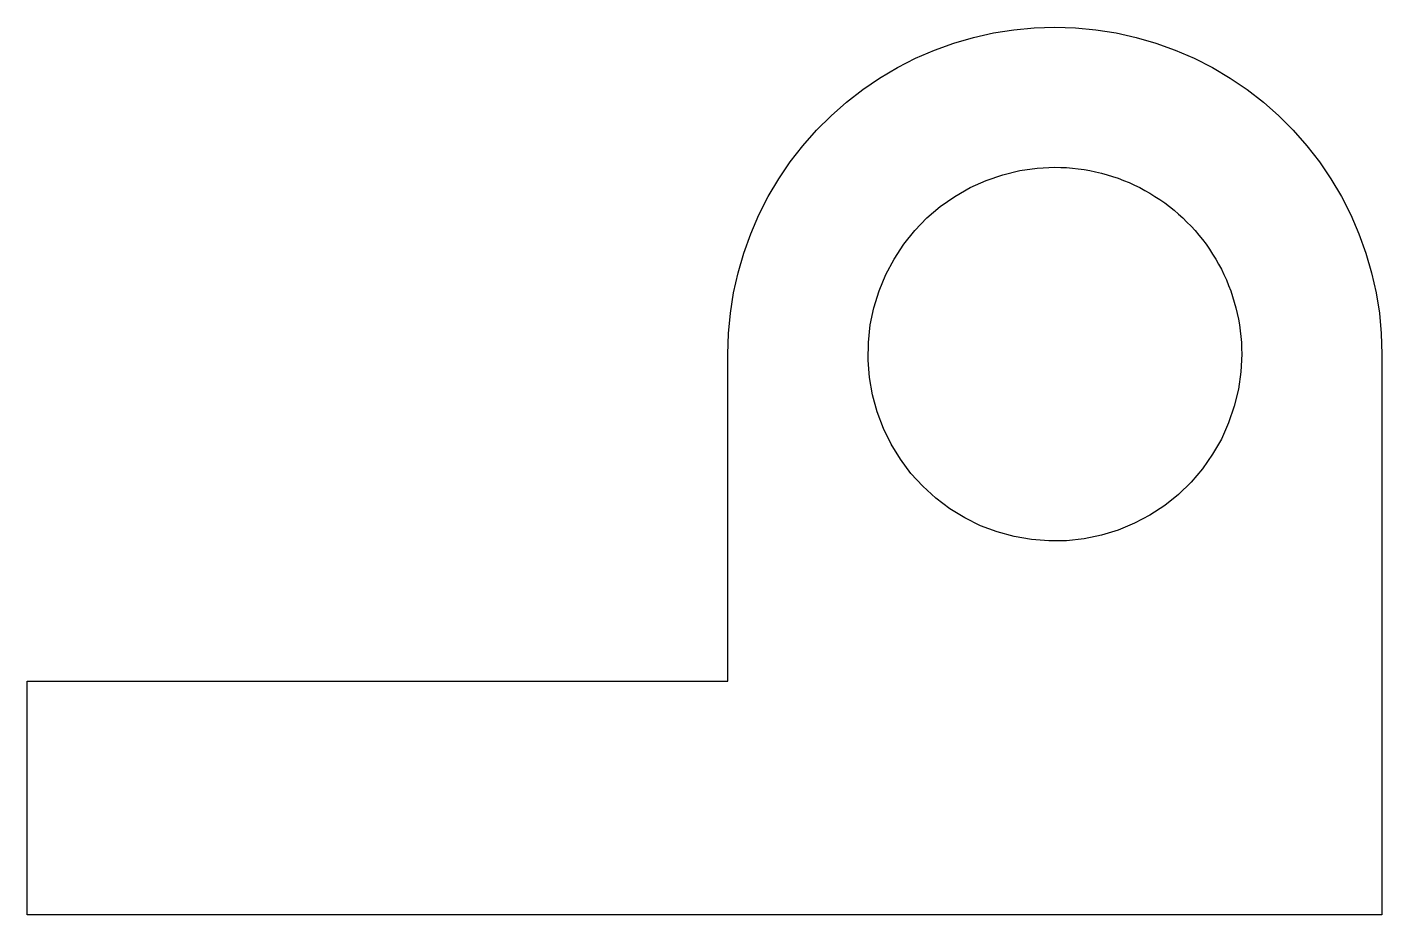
# Model space of a CAD drawing. Header units: metres. Extents: x -27 to 2, y 0 to 19.
import ezdxf

# ---------------------------------------------------------------- set-up
doc = ezdxf.new("R2010")
doc.units = ezdxf.units.M

msp = doc.modelspace()

# ---------------------------------------------------------------- linework, layer by layer
for points in [[(-12, 12), (-11.986, 12.44), (-11.945, 12.877), (-11.876, 13.312), (-11.78, 13.741), (-11.657, 14.163), (-11.508, 14.577), (-11.334, 14.98), (-11.134, 15.372), (-10.91, 15.751), (-10.663, 16.114), (-10.394, 16.462), (-10.103, 16.792), (-9.792, 17.103), (-9.462, 17.394), (-9.114, 17.663), (-8.751, 17.91), (-8.372, 18.134), (-7.98, 18.334), (-7.577, 18.508), (-7.163, 18.657), (-6.741, 18.78), (-6.312, 18.876), (-5.877, 18.945), (-5.44, 18.986), (-5, 19), (-4.56, 18.986), (-4.123, 18.945), (-3.688, 18.876), (-3.259, 18.78), (-2.837, 18.657), (-2.423, 18.508), (-2.02, 18.334), (-1.628, 18.134), (-1.249, 17.91), (-0.886, 17.663), (-0.538, 17.394), (-0.208, 17.103), (0.103, 16.792), (0.394, 16.462), (0.663, 16.114), (0.91, 15.751), (1.134, 15.372), (1.334, 14.98), (1.508, 14.577), (1.657, 14.163), (1.78, 13.741), (1.876, 13.312), (1.945, 12.877), (1.986, 12.44), (2, 12)], [(-1, 12), (-1.018, 11.624), (-1.071, 11.25), (-1.159, 10.884), (-1.281, 10.528), (-1.436, 10.184), (-1.623, 9.857), (-1.839, 9.548), (-2.084, 9.262), (-2.355, 9), (-2.649, 8.764), (-2.964, 8.557), (-3.297, 8.381), (-3.645, 8.236), (-4.005, 8.126), (-4.374, 8.049), (-4.749, 8.008), (-5.126, 8.002), (-5.501, 8.032), (-5.873, 8.096), (-6.236, 8.196), (-6.589, 8.329), (-6.927, 8.495), (-7.248, 8.692), (-7.55, 8.918), (-7.828, 9.172), (-8.082, 9.45), (-8.308, 9.752), (-8.505, 10.073), (-8.671, 10.411), (-8.804, 10.764), (-8.904, 11.127), (-8.968, 11.499), (-8.998, 11.874), (-8.992, 12.251), (-8.951, 12.626), (-8.874, 12.995), (-8.764, 13.355), (-8.619, 13.703), (-8.443, 14.036), (-8.236, 14.351), (-8, 14.645), (-7.738, 14.916), (-7.452, 15.161), (-7.143, 15.377), (-6.816, 15.564), (-6.472, 15.719), (-6.116, 15.841), (-5.75, 15.929), (-5.376, 15.982), (-5, 16)], [(-5, 16), (-4.874, 15.998), (-4.749, 15.992), (-4.624, 15.982), (-4.499, 15.968), (-4.374, 15.951), (-4.25, 15.929), (-4.127, 15.904), (-4.005, 15.874), (-3.884, 15.841), (-3.764, 15.804), (-3.645, 15.764), (-3.528, 15.719), (-3.411, 15.671), (-3.297, 15.619), (-3.184, 15.564), (-3.073, 15.505), (-2.964, 15.443), (-2.857, 15.377), (-2.752, 15.308), (-2.649, 15.236), (-2.548, 15.161), (-2.45, 15.082), (-2.355, 15), (-2.262, 14.916), (-2.172, 14.828), (-2.084, 14.738), (-2, 14.645), (-1.918, 14.55), (-1.839, 14.452), (-1.764, 14.351), (-1.692, 14.248), (-1.623, 14.143), (-1.557, 14.036), (-1.495, 13.927), (-1.436, 13.816), (-1.381, 13.703), (-1.329, 13.589), (-1.281, 13.472), (-1.236, 13.355), (-1.196, 13.236), (-1.159, 13.116), (-1.126, 12.995), (-1.096, 12.873), (-1.071, 12.75), (-1.049, 12.626), (-1.032, 12.501), (-1.018, 12.376), (-1.008, 12.251), (-1.002, 12.126), (-1, 12)], [(-12, 5), (-12, 5.14), (-12, 5.28), (-12, 5.42), (-12, 5.56), (-12, 5.7), (-12, 5.84), (-12, 5.98), (-12, 6.12), (-12, 6.26), (-12, 6.4), (-12, 6.54), (-12, 6.68), (-12, 6.82), (-12, 6.96), (-12, 7.1), (-12, 7.24), (-12, 7.38), (-12, 7.52), (-12, 7.66), (-12, 7.8), (-12, 7.94), (-12, 8.08), (-12, 8.22), (-12, 8.36), (-12, 8.5), (-12, 8.64), (-12, 8.78), (-12, 8.92), (-12, 9.06), (-12, 9.2), (-12, 9.34), (-12, 9.48), (-12, 9.62), (-12, 9.76), (-12, 9.9), (-12, 10.04), (-12, 10.18), (-12, 10.32), (-12, 10.46), (-12, 10.6), (-12, 10.74), (-12, 10.88), (-12, 11.02), (-12, 11.16), (-12, 11.3), (-12, 11.44), (-12, 11.58), (-12, 11.72), (-12, 11.86), (-12, 12)], [(-12, 5), (-12, 5.14), (-12, 5.28), (-12, 5.42), (-12, 5.56), (-12, 5.7), (-12, 5.84), (-12, 5.98), (-12, 6.12), (-12, 6.26), (-12, 6.4), (-12, 6.54), (-12, 6.68), (-12, 6.82), (-12, 6.96), (-12, 7.1), (-12, 7.24), (-12, 7.38), (-12, 7.52), (-12, 7.66), (-12, 7.8), (-12, 7.94), (-12, 8.08), (-12, 8.22), (-12, 8.36), (-12, 8.5), (-12, 8.64), (-12, 8.78), (-12, 8.92), (-12, 9.06), (-12, 9.2), (-12, 9.34), (-12, 9.48), (-12, 9.62), (-12, 9.76), (-12, 9.9), (-12, 10.04), (-12, 10.18), (-12, 10.32), (-12, 10.46), (-12, 10.6), (-12, 10.74), (-12, 10.88), (-12, 11.02), (-12, 11.16), (-12, 11.3), (-12, 11.44), (-12, 11.58), (-12, 11.72), (-12, 11.86), (-12, 12)], [(2, 12), (2, 11.76), (2, 11.52), (2, 11.28), (2, 11.04), (2, 10.8), (2, 10.56), (2, 10.32), (2, 10.08), (2, 9.84), (2, 9.6), (2, 9.36), (2, 9.12), (2, 8.88), (2, 8.64), (2, 8.4), (2, 8.16), (2, 7.92), (2, 7.68), (2, 7.44), (2, 7.2), (2, 6.96), (2, 6.72), (2, 6.48), (2, 6.24), (2, 6), (2, 5.76), (2, 5.52), (2, 5.28), (2, 5.04), (2, 4.8), (2, 4.56), (2, 4.32), (2, 4.08), (2, 3.84), (2, 3.6), (2, 3.36), (2, 3.12), (2, 2.88), (2, 2.64), (2, 2.4), (2, 2.16), (2, 1.92), (2, 1.68), (2, 1.44), (2, 1.2), (2, 0.96), (2, 0.72), (2, 0.48), (2, 0.24), (2, 0)], [(-27, 0), (-27, 0.1), (-27, 0.2), (-27, 0.3), (-27, 0.4), (-27, 0.5), (-27, 0.6), (-27, 0.7), (-27, 0.8), (-27, 0.9), (-27, 1), (-27, 1.1), (-27, 1.2), (-27, 1.3), (-27, 1.4), (-27, 1.5), (-27, 1.6), (-27, 1.7), (-27, 1.8), (-27, 1.9), (-27, 2), (-27, 2.1), (-27, 2.2), (-27, 2.3), (-27, 2.4), (-27, 2.5), (-27, 2.6), (-27, 2.7), (-27, 2.8), (-27, 2.9), (-27, 3), (-27, 3.1), (-27, 3.2), (-27, 3.3), (-27, 3.4), (-27, 3.5), (-27, 3.6), (-27, 3.7), (-27, 3.8), (-27, 3.9), (-27, 4), (-27, 4.1), (-27, 4.2), (-27, 4.3), (-27, 4.4), (-27, 4.5), (-27, 4.6), (-27, 4.7), (-27, 4.8), (-27, 4.9), (-27, 5)], [(-27, 5), (-26.7, 5), (-26.4, 5), (-26.1, 5), (-25.8, 5), (-25.5, 5), (-25.2, 5), (-24.9, 5), (-24.6, 5), (-24.3, 5), (-24, 5), (-23.7, 5), (-23.4, 5), (-23.1, 5), (-22.8, 5), (-22.5, 5), (-22.2, 5), (-21.9, 5), (-21.6, 5), (-21.3, 5), (-21, 5), (-20.7, 5), (-20.4, 5), (-20.1, 5), (-19.8, 5), (-19.5, 5), (-19.2, 5), (-18.9, 5), (-18.6, 5), (-18.3, 5), (-18, 5), (-17.7, 5), (-17.4, 5), (-17.1, 5), (-16.8, 5), (-16.5, 5), (-16.2, 5), (-15.9, 5), (-15.6, 5), (-15.3, 5), (-15, 5), (-14.7, 5), (-14.4, 5), (-14.1, 5), (-13.8, 5), (-13.5, 5), (-13.2, 5), (-12.9, 5), (-12.6, 5), (-12.3, 5), (-12, 5)], [(-20, 5), (-19.84, 5), (-19.68, 5), (-19.52, 5), (-19.36, 5), (-19.2, 5), (-19.04, 5), (-18.88, 5), (-18.72, 5), (-18.56, 5), (-18.4, 5), (-18.24, 5), (-18.08, 5), (-17.92, 5), (-17.76, 5), (-17.6, 5), (-17.44, 5), (-17.28, 5), (-17.12, 5), (-16.96, 5), (-16.8, 5), (-16.64, 5), (-16.48, 5), (-16.32, 5), (-16.16, 5), (-16, 5), (-15.84, 5), (-15.68, 5), (-15.52, 5), (-15.36, 5), (-15.2, 5), (-15.04, 5), (-14.88, 5), (-14.72, 5), (-14.56, 5), (-14.4, 5), (-14.24, 5), (-14.08, 5), (-13.92, 5), (-13.76, 5), (-13.6, 5), (-13.44, 5), (-13.28, 5), (-13.12, 5), (-12.96, 5), (-12.8, 5), (-12.64, 5), (-12.48, 5), (-12.32, 5), (-12.16, 5), (-12, 5)], [(2, 0), (1.42, 0), (0.84, 0), (0.26, 0), (-0.32, 0), (-0.9, 0), (-1.48, 0), (-2.06, 0), (-2.64, 0), (-3.22, 0), (-3.8, 0), (-4.38, 0), (-4.96, 0), (-5.54, 0), (-6.12, 0), (-6.7, 0), (-7.28, 0), (-7.86, 0), (-8.44, 0), (-9.02, 0), (-9.6, 0), (-10.18, 0), (-10.76, 0), (-11.34, 0), (-11.92, 0), (-12.5, 0), (-13.08, 0), (-13.66, 0), (-14.24, 0), (-14.82, 0), (-15.4, 0), (-15.98, 0), (-16.56, 0), (-17.14, 0), (-17.72, 0), (-18.3, 0), (-18.88, 0), (-19.46, 0), (-20.04, 0), (-20.62, 0), (-21.2, 0), (-21.78, 0), (-22.36, 0), (-22.94, 0), (-23.52, 0), (-24.1, 0), (-24.68, 0), (-25.26, 0), (-25.84, 0), (-26.42, 0), (-27, 0)]]:
    msp.add_lwpolyline(points)

doc.saveas('drawing.dxf')
